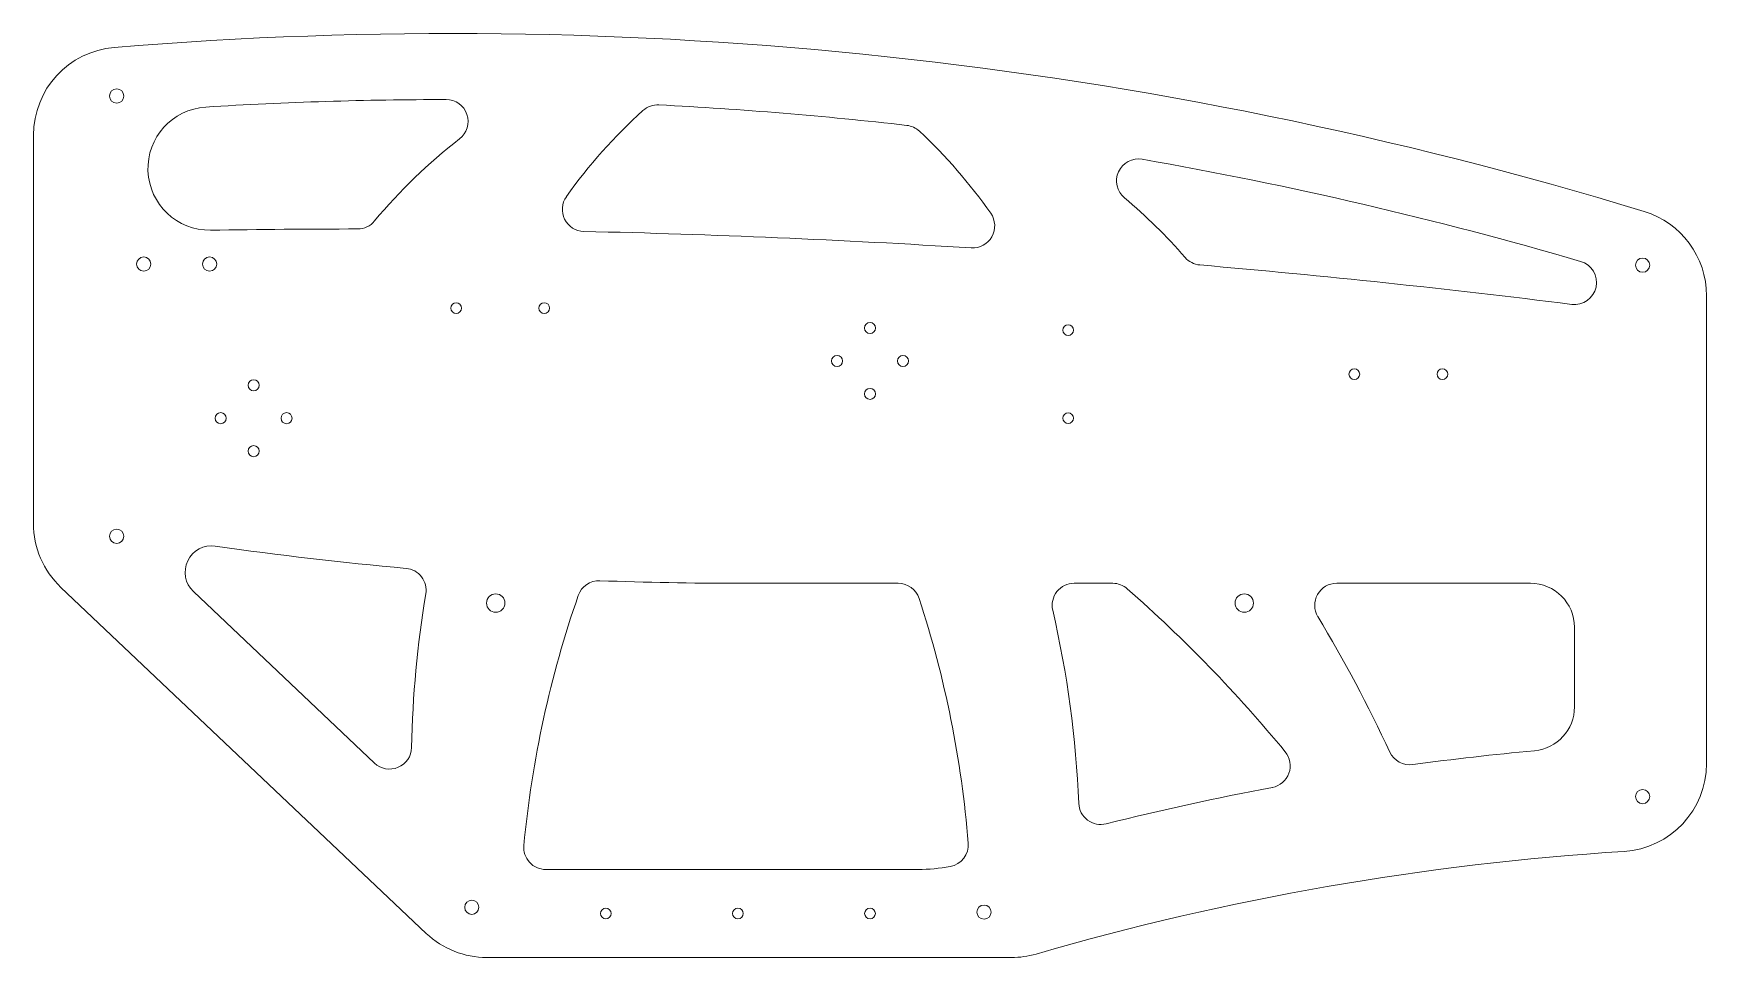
# Model space of a CAD drawing. Header units: millimetres. Extents: x -18.6 to 29.6, y -16.3 to 10.4.
import ezdxf

# ---------------------------------------------------------------- set-up
doc = ezdxf.new("R2010")
doc.units = ezdxf.units.MM

msp = doc.modelspace()

# ---------------------------------------------------------------- linework, layer by layer
at = {"color": 7, "linetype": 'Continuous', "lineweight": 15}
for p, q in [((-18.632, 7.448), (-18.632, -3.75)), ((29.628, -10.676), (29.628, 2.818)), ((-17.839, -5.594), (-7.302, -15.576)), ((-14.02, -5.713), (-8.797, -10.661)), ((6.311, -5.477), (1.688, -5.477)), ((12.499, -5.477), (11.387, -5.477)), ((24.548, -5.477), (18.96, -5.477)), ((25.818, -9.042), (25.818, -6.747)), ((-3.854, -13.732), (6.887, -13.732)), ((-5.555, -16.272), (9.578, -16.272))]:
    msp.add_line(p, q, dxfattribs=at)
for centre, radius in [((-16.232, 8.578), 0.205), ((-15.452, 3.73), 0.205), ((-13.552, 3.73), 0.205), ((27.784, 3.699), 0.205), ((-6.44, 2.46), 0.155), ((-3.9, 2.46), 0.155), ((5.498, 1.886), 0.16), ((11.213, 1.825), 0.155), ((4.548, 0.936), 0.16), ((6.448, 0.936), 0.16), ((19.468, 0.555), 0.155), ((22.008, 0.555), 0.155), ((-12.282, 0.235), 0.16), ((5.498, -0.014), 0.16), ((-13.232, -0.715), 0.16), ((-11.332, -0.715), 0.16), ((11.213, -0.715), 0.155), ((-12.282, -1.665), 0.16), ((-16.232, -4.122), 0.205), ((-5.297, -6.049), 0.265), ((16.293, -6.049), 0.265), ((27.784, -11.629), 0.205), ((-5.989, -14.822), 0.205), ((-2.122, -15.002), 0.155), ((1.688, -15.002), 0.155), ((5.498, -15.002), 0.155), ((8.786, -14.962), 0.205)]:
    msp.add_circle(centre, radius, dxfattribs=at)
for centre, radius, start, end in [((-6.569, -107.409), 117.791, 73.02059, 94.73994), ((-16.092, 7.448), 2.54, 94.7399, 180), ((-13.552, 6.485), 1.778, 93.5088, 270.9161), ((-6.569, -107.409), 115.886, 90.07981, 93.50876), ((-6.729, 7.842), 0.635, 307.5587, 90.0798), ((-0.625, 7.689), 0.635, 87.0438, 132.0968), ((-6.569, -107.409), 115.886, 83.4944, 87.0438), ((9.166, -3.148), 15.24, 132.0968, 144.6244), ((6.489, 7.1), 0.635, 46.8714, 83.4944), ((2.948, -4.743), 15.24, 127.5587, 140.3928), ((-3.495, -3.559), 15.24, 35.0562, 46.8714), ((13.243, 6.127), 0.635, 80.1017, 230.1496), ((-6.569, -107.409), 115.886, 73.67959, 80.10173), ((-2.743, 5.307), 0.635, 144.6244, 268.708), ((3.07, -6.061), 15.24, 40.9203, 50.1496), ((-9.283, 5.378), 0.635, 270.0463, 320.3928), ((8.46, 4.83), 0.635, 266.4137, 35.0562), ((27.088, 2.818), 2.54, 0, 73.0206), ((-9.057, -274.657), 279.4, 90.04629, 90.91611), ((-9.057, -274.657), 279.4, 86.41367, 88.708), ((15.066, 4.337), 0.635, 220.9203, 265.0584), ((-9.057, -274.657), 279.4, 82.84605, 85.05836), ((25.818, 3.198), 0.635, 262.846, 73.6796), ((-16.092, -3.75), 2.54, 180, 226.5482), ((-13.496, -5.16), 0.762, 81.8667, 226.5482), ((1.688, 101.083), 106.56, 261.86667, 264.84661), ((-7.941, -5.679), 0.635, 350.5202, 84.8466), ((22.749, -10.804), 30.48, 170.5202, 178.8893), ((-2.317, -6.037), 0.635, 87.8593, 160.7611), ((1.688, 101.083), 106.56, 267.85928, 270), ((6.311, -6.112), 0.635, 18.1272, 90), ((11.387, -6.112), 0.635, 90, 192.9901), ((12.499, -6.112), 0.635, 48.7291, 90), ((-13.89, -36.18), 40.64, 39.4862, 48.7291), ((18.96, -6.112), 0.635, 90, 211.115), ((24.548, -6.747), 1.27, 0, 90), ((25.862, -15.872), 30.48, 160.7611, 174.6662), ((-22.053, -15.398), 30.48, 4.5647, 18.1272), ((-18.932, -13.106), 30.48, 2.4055, 12.9901), ((-16.377, -27.441), 40.64, 24.8758, 31.115), ((24.548, -9.042), 1.27, 275.2911, 0), ((-8.36, -10.2), 0.635, 226.5482, 358.8893), ((16.985, -10.741), 0.635, 280.6493, 39.4862), ((21.069, -10.079), 0.635, 204.8758, 277.7695), ((32.197, -91.636), 81.678, 95.29105, 97.76954), ((27.088, -10.676), 2.54, 273.6109, 0), ((32.197, -91.636), 81.678, 100.64934, 104.09179), ((12.155, -11.8), 0.635, 182.4055, 284.0918), ((7.698, -13.023), 0.635, 280.5095, 4.5647), ((-3.854, -13.097), 0.635, 174.6662, 270), ((32.197, -91.636), 78.581, 93.61092, 106.18982), ((6.887, -8.652), 5.08, 270, 280.5095), ((-5.555, -13.732), 2.54, 226.5482, 270), ((9.578, -13.732), 2.54, 270, 286.1898)]:
    msp.add_arc(centre, radius, start, end, dxfattribs=at)

doc.saveas('drawing.dxf')
